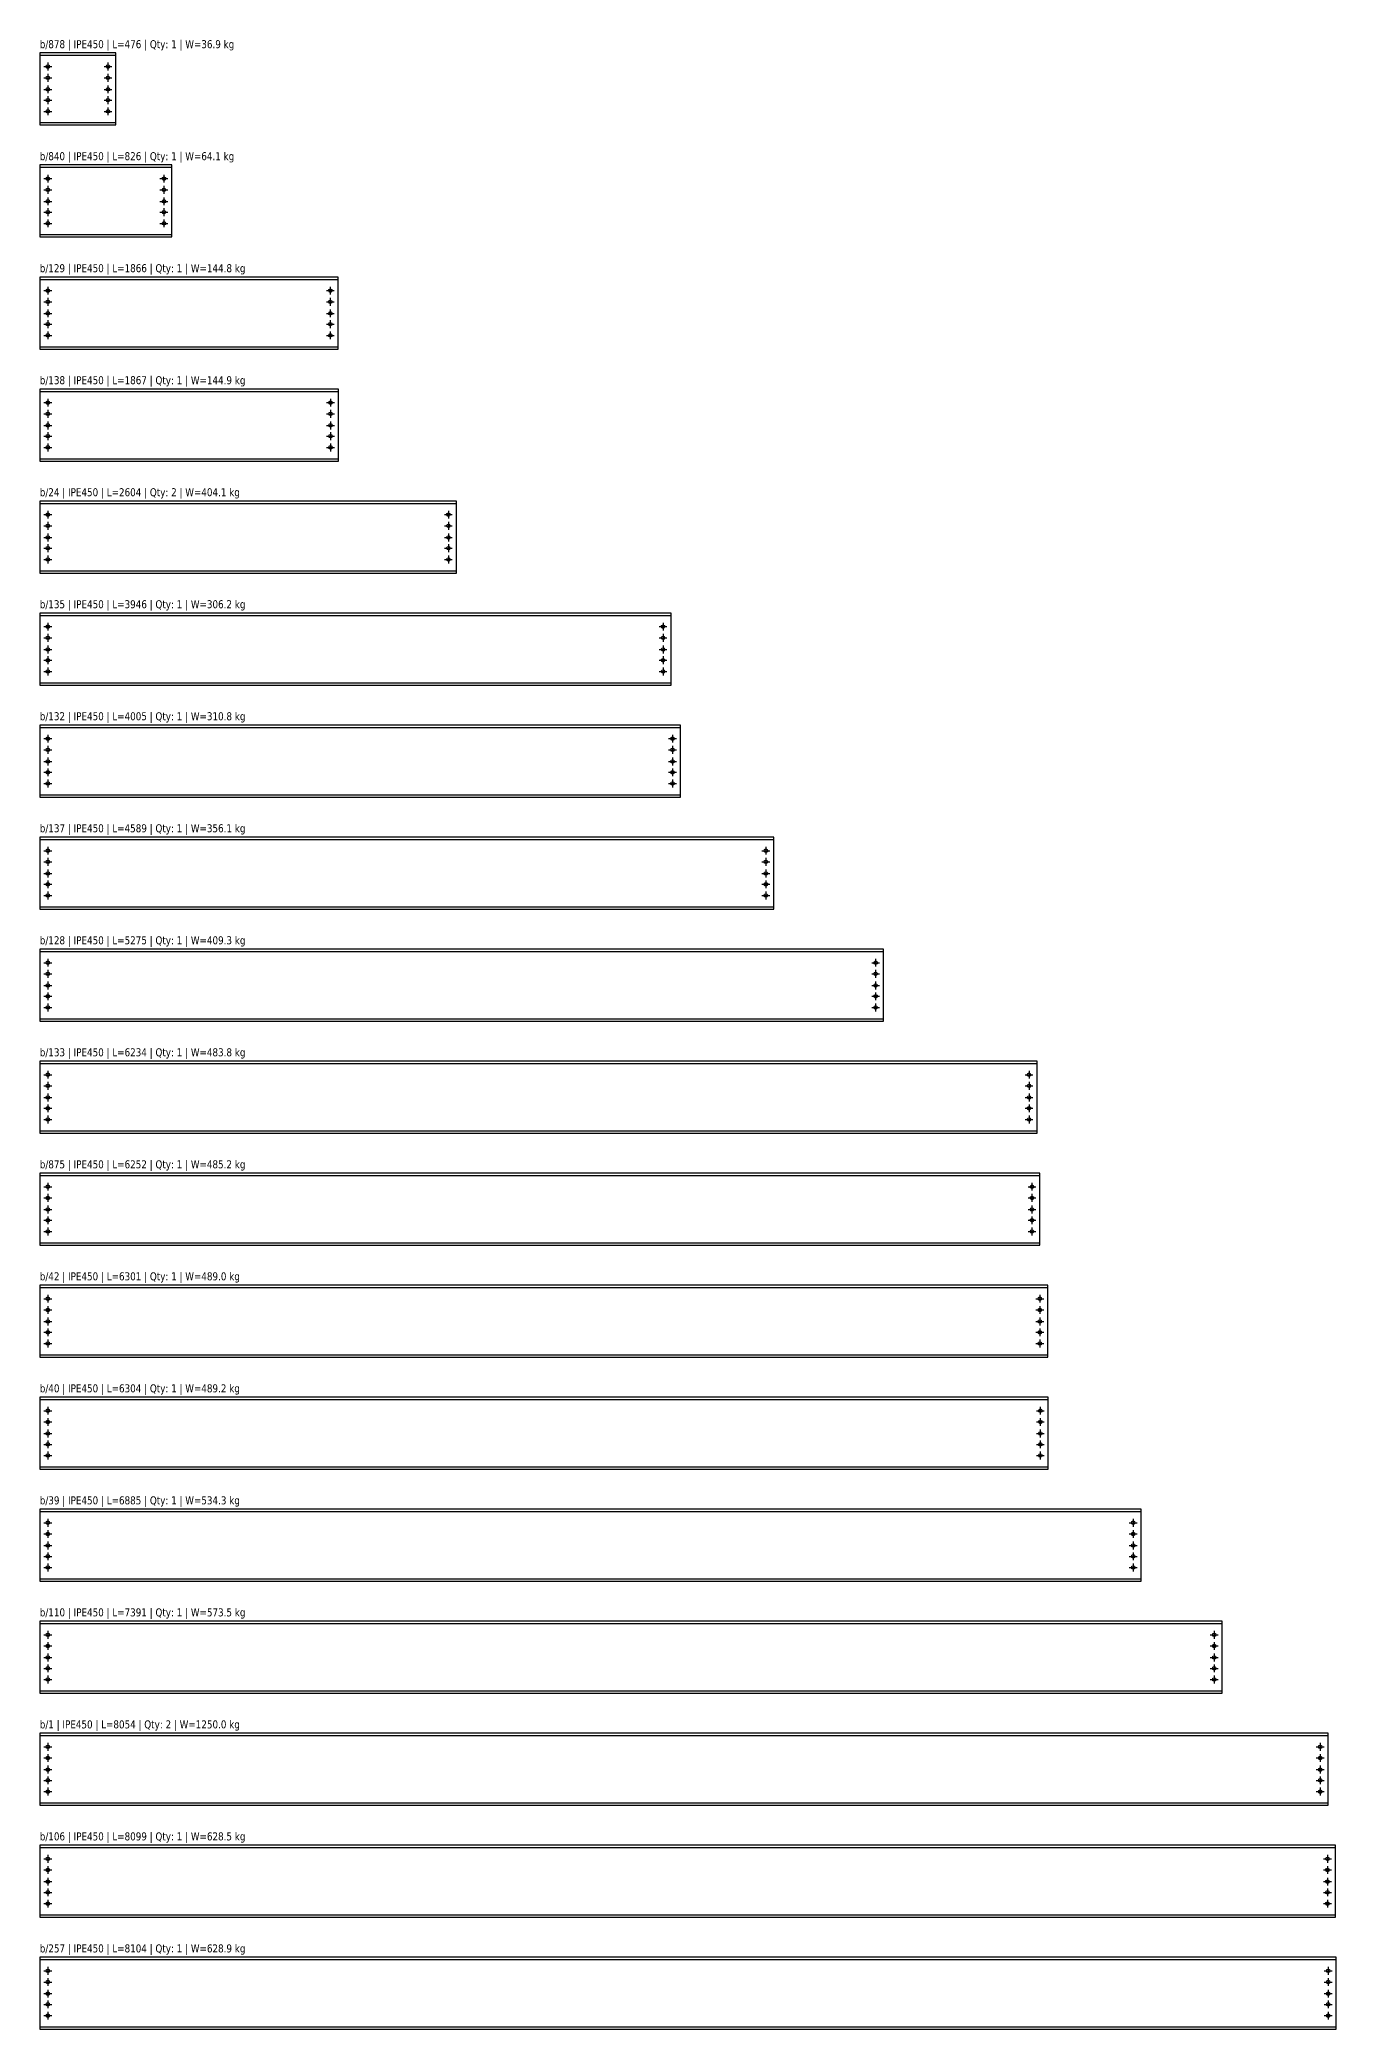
# Model space of a CAD drawing. Header units: millimetres. Extents: x 0 to 240831, y 0 to 45222.
# Drawn here: x 15000 to 23104, y 23000 to 35432 of the extents above; entities that cross this region are included whole.
import ezdxf
from ezdxf.enums import TextEntityAlignment as Align

# ---------------------------------------------------------------- set-up
doc = ezdxf.new("R2010")
doc.units = ezdxf.units.MM
doc.header["$LTSCALE"] = 1000
for name, color, linetype in [('IPE450', 2, 'Continuous'), ('PERFORACIONES', 1, 'Continuous'), ('TXT_GEN', 3, 'Continuous')]:
    doc.layers.add(name, color=color, linetype=linetype)
doc.styles.add('VERDNA', font='verdana.ttf', dxfattribs={"width": 0.8})

# ---------------------------------------------------------------- blocks, each defined once
blk = doc.blocks.new('d22')
at = {"layer": 'PERFORACIONES', "linetype": 'ByBlock'}
for p, q in [((-24.5, 0), (24.5, 0)), ((0, 24.5), (0, -24.5))]:
    blk.add_line(p, q, dxfattribs=at)
blk.add_circle((0, 0), 11, dxfattribs=at)

msp = doc.modelspace()

# ---------------------------------------------------------------- linework, layer by layer
at = {"layer": 'IPE450'}
for p, q in [((15000, 35335.4), (15476, 35335.4)), ((15000, 34914.6), (15476, 34914.6)), ((15000, 34635.4), (15826, 34635.4)), ((15000, 34214.6), (15826, 34214.6)), ((15000, 33935.4), (16866, 33935.4)), ((15000, 33514.6), (16866, 33514.6)), ((15000, 33235.4), (16867, 33235.4)), ((15000, 32814.6), (16867, 32814.6)), ((15000, 32535.4), (17604, 32535.4)), ((15000, 32114.6), (17604, 32114.6)), ((15000, 31835.4), (18946, 31835.4)), ((15000, 31414.6), (18946, 31414.6)), ((15000, 31135.4), (19005, 31135.4)), ((15000, 30714.6), (19005, 30714.6)), ((15000, 30435.4), (19589, 30435.4)), ((15000, 30014.6), (19589, 30014.6)), ((15000, 29735.4), (20275, 29735.4)), ((15000, 29314.6), (20275, 29314.6)), ((15000, 29035.4), (21234, 29035.4)), ((15000, 28614.6), (21234, 28614.6)), ((15000, 28335.4), (21252, 28335.4)), ((15000, 27914.6), (21252, 27914.6)), ((15000, 27635.4), (21301, 27635.4)), ((15000, 27214.6), (21301, 27214.6)), ((15000, 26935.4), (21304, 26935.4)), ((15000, 26514.6), (21304, 26514.6)), ((15000, 26235.4), (21885, 26235.4)), ((15000, 25814.6), (21885, 25814.6)), ((15000, 25535.4), (22391, 25535.4)), ((15000, 25114.6), (22391, 25114.6)), ((15000, 24835.4), (23054, 24835.4)), ((15000, 24414.6), (23054, 24414.6)), ((15000, 24135.4), (23099, 24135.4)), ((15000, 23714.6), (23099, 23714.6)), ((15000, 23435.4), (23104, 23435.4)), ((15000, 23014.6), (23104, 23014.6))]:
    msp.add_line(p, q, dxfattribs=at)
for points in [[(15000, 34900), (15476, 34900), (15476, 35350), (15000, 35350)], [(15000, 34200), (15826, 34200), (15826, 34650), (15000, 34650)], [(15000, 33500), (16866, 33500), (16866, 33950), (15000, 33950)], [(15000, 32800), (16867, 32800), (16867, 33250), (15000, 33250)], [(15000, 32100), (17604, 32100), (17604, 32550), (15000, 32550)], [(15000, 31400), (18946, 31400), (18946, 31850), (15000, 31850)], [(15000, 30700), (19005, 30700), (19005, 31150), (15000, 31150)], [(15000, 30000), (19589, 30000), (19589, 30450), (15000, 30450)], [(15000, 29300), (20275, 29300), (20275, 29750), (15000, 29750)], [(15000, 28600), (21234, 28600), (21234, 29050), (15000, 29050)], [(15000, 27900), (21252, 27900), (21252, 28350), (15000, 28350)], [(15000, 27200), (21301, 27200), (21301, 27650), (15000, 27650)], [(15000, 26500), (21304, 26500), (21304, 26950), (15000, 26950)], [(15000, 25800), (21885, 25800), (21885, 26250), (15000, 26250)], [(15000, 25100), (22391, 25100), (22391, 25550), (15000, 25550)], [(15000, 24400), (23054, 24400), (23054, 24850), (15000, 24850)], [(15000, 23700), (23099, 23700), (23099, 24150), (15000, 24150)], [(15000, 23000), (23104, 23000), (23104, 23450), (15000, 23450)]]:
    msp.add_lwpolyline(points, close=True, dxfattribs=at)

# ---------------------------------------------------------------- block references
for p in [(15050, 35265), (15050, 35195), (15426, 35265), (15426, 35195), (15050, 35122.5), (15050, 35055), (15426, 35122.5), (15426, 35055), (15050, 34985), (15426, 34985), (15050, 34565), (15776, 34565), (15050, 34495), (15050, 34422.5), (15776, 34495), (15776, 34422.5), (15050, 34355), (15776, 34355), (15050, 34285), (15776, 34285), (15050, 33865), (15050, 33795), (16816, 33865), (16816, 33795), (15050, 33722.5), (16816, 33722.5), (15050, 33655), (15050, 33585), (16816, 33655), (16816, 33585), (15050, 33165), (15050, 33095), (16817, 33165), (16817, 33095), (15050, 33022.5), (15050, 32955), (16817, 33022.5), (16817, 32955), (15050, 32885), (16817, 32885), (15050, 32465), (17554, 32465), (15050, 32395), (15050, 32322.5), (17554, 32395), (17554, 32322.5), (15050, 32255), (15050, 32185), (17554, 32255), (17554, 32185), (15050, 31765), (15050, 31695), (18896, 31765), (18896, 31695), (15050, 31622.5), (15050, 31555), (18896, 31622.5), (18896, 31555), (15050, 31485), (18896, 31485), (15050, 31065), (18955, 31065), (15050, 30995), (18955, 30995), (15050, 30922.5), (15050, 30855), (18955, 30922.5), (18955, 30855), (15050, 30785), (18955, 30785), (15050, 30365), (19539, 30365), (15050, 30295), (15050, 30222.5), (19539, 30295), (19539, 30222.5), (15050, 30155), (15050, 30085), (19539, 30155), (19539, 30085), (15050, 29665), (15050, 29595), (20225, 29665), (20225, 29595), (15050, 29522.5), (15050, 29455), (20225, 29522.5), (20225, 29455), (15050, 29385), (20225, 29385), (15050, 28965), (21184, 28965), (15050, 28895), (15050, 28822.5), (21184, 28895), (21184, 28822.5), (15050, 28755), (21184, 28755), (15050, 28685), (21184, 28685), (15050, 28265), (21202, 28265), (15050, 28195), (15050, 28122.5), (21202, 28195), (21202, 28122.5), (15050, 28055), (15050, 27985), (21202, 28055), (21202, 27985), (15050, 27565), (15050, 27495), (21251, 27565), (21251, 27495), (15050, 27422.5), (15050, 27355), (21251, 27422.5), (21251, 27355), (15050, 27285), (21251, 27285), (15050, 26865), (21254, 26865), (15050, 26795), (15050, 26722.5), (21254, 26795), (21254, 26722.5), (15050, 26655), (15050, 26585), (21254, 26655), (21254, 26585), (15050, 26165), (15050, 26095), (21835, 26165), (21835, 26095), (15050, 26022.5), (21835, 26022.5), (15050, 25955), (15050, 25885), (21835, 25955), (21835, 25885), (15050, 25465), (22341, 25465), (15050, 25395), (22341, 25395), (15050, 25322.5), (15050, 25255), (22341, 25322.5), (22341, 25255), (15050, 25185), (22341, 25185), (15050, 24765), (23004, 24765), (15050, 24695), (15050, 24622.5), (23004, 24695), (23004, 24622.5), (15050, 24555), (15050, 24485), (23004, 24555), (23004, 24485), (15050, 24065), (15050, 23995), (23049, 24065), (23049, 23995), (15050, 23922.5), (15050, 23855), (23049, 23922.5), (23049, 23855), (15050, 23785), (23049, 23785), (15050, 23365), (23054, 23365), (15050, 23295), (23054, 23295), (15050, 23222.5), (15050, 23155), (23054, 23222.5), (23054, 23155), (15050, 23085), (23054, 23085)]:
    msp.add_blockref('d22', p, dxfattribs=at)

# ---------------------------------------------------------------- texts
at = {"layer": 'TXT_GEN', "style": 'VERDNA', "width": 0.8}
for s, p in [('b/878 | IPE450 | L=476 | Qty: 1 | W=36.9 kg', (15000, 35365)), ('b/840 | IPE450 | L=826 | Qty: 1 | W=64.1 kg', (15000, 34665)), ('b/129 | IPE450 | L=1866 | Qty: 1 | W=144.8 kg', (15000, 33965)), ('b/138 | IPE450 | L=1867 | Qty: 1 | W=144.9 kg', (15000, 33265)), ('b/24 | IPE450 | L=2604 | Qty: 2 | W=404.1 kg', (15000, 32565)), ('b/135 | IPE450 | L=3946 | Qty: 1 | W=306.2 kg', (15000, 31865)), ('b/132 | IPE450 | L=4005 | Qty: 1 | W=310.8 kg', (15000, 31165)), ('b/137 | IPE450 | L=4589 | Qty: 1 | W=356.1 kg', (15000, 30465)), ('b/128 | IPE450 | L=5275 | Qty: 1 | W=409.3 kg', (15000, 29765)), ('b/133 | IPE450 | L=6234 | Qty: 1 | W=483.8 kg', (15000, 29065)), ('b/875 | IPE450 | L=6252 | Qty: 1 | W=485.2 kg', (15000, 28365)), ('b/42 | IPE450 | L=6301 | Qty: 1 | W=489.0 kg', (15000, 27665)), ('b/40 | IPE450 | L=6304 | Qty: 1 | W=489.2 kg', (15000, 26965)), ('b/39 | IPE450 | L=6885 | Qty: 1 | W=534.3 kg', (15000, 26265)), ('b/110 | IPE450 | L=7391 | Qty: 1 | W=573.5 kg', (15000, 25565)), ('b/1 | IPE450 | L=8054 | Qty: 2 | W=1250.0 kg', (15000, 24865)), ('b/106 | IPE450 | L=8099 | Qty: 1 | W=628.5 kg', (15000, 24165)), ('b/257 | IPE450 | L=8104 | Qty: 1 | W=628.9 kg', (15000, 23465))]:
    msp.add_text(s, height=50, dxfattribs=at).set_placement(p, align=Align.BOTTOM_LEFT)

doc.saveas('drawing.dxf')
